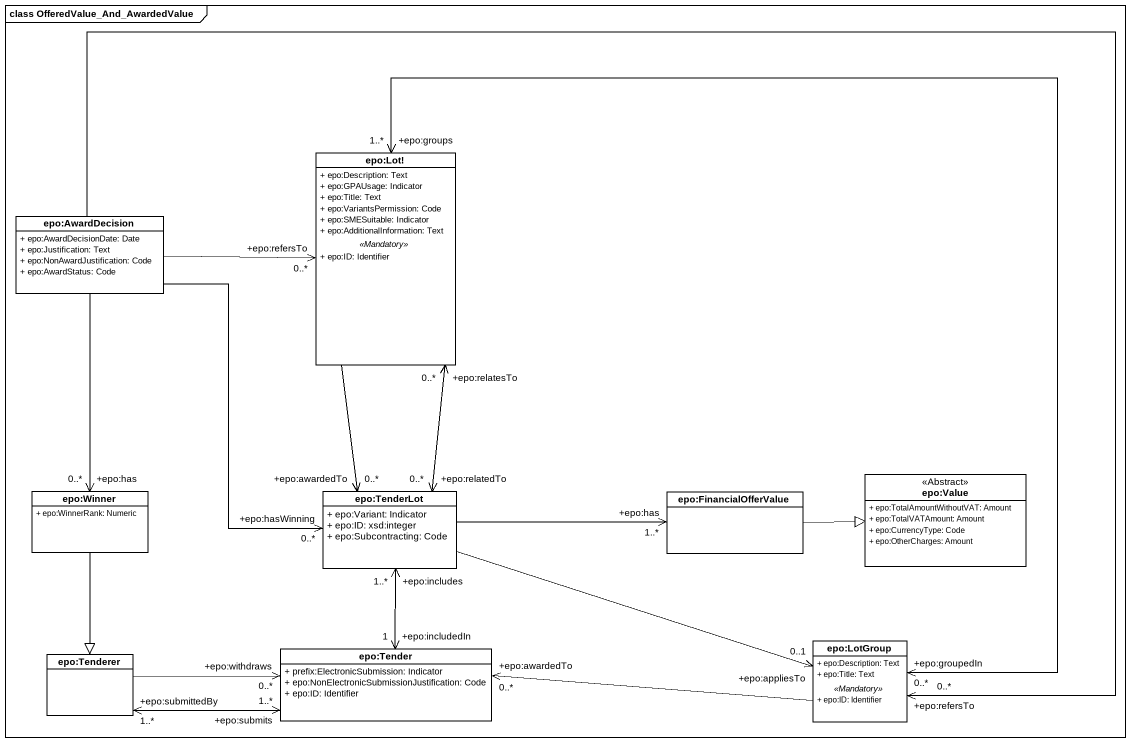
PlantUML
@startuml
mainframe class OfferedValue_And_AwardedValue
hide circle
hide empty members
skinparam classAttributeIconSize 0
class "epo:Lot!" as epo_Lot {
  + epo:Description: Text
  + epo:GPAUsage: Indicator
  + epo:Title: Text
  + epo:VariantsPermission: Code
  + epo:SMESuitable: Indicator
  + epo:AdditionalInformation: Text
  .. <<Mandatory>> ..
  + epo:ID: Identifier
}
class "epo:AwardDecision" as epo_AwardDecision {
  + epo:AwardDecisionDate: Date
  + epo:Justification: Text
  + epo:NonAwardJustification: Code
  + epo:AwardStatus: Code
}
class "epo:Value" as epo_Value <<Abstract>> {
  + epo:TotalAmountWithoutVAT: Amount
  + epo:TotalVATAmount: Amount
  + epo:CurrencyType: Code
  + epo:OtherCharges: Amount
}
class "epo:Winner" as epo_Winner {
  + epo:WinnerRank: Numeric
}
class "epo:TenderLot" as epo_TenderLot {
  + epo:Variant: Indicator
  + epo:ID: xsd:integer
  + epo:Subcontracting: Code
}
class "epo:FinancialOfferValue" as epo_FinancialOfferValue
class "epo:LotGroup" as epo_LotGroup {
  + epo:Description: Text
  + epo:Title: Text
  .. <<Mandatory>> ..
  + epo:ID: Identifier
}
class "epo:Tenderer" as epo_Tenderer
class "epo:Tender" as epo_Tender {
  + prefix:ElectronicSubmission: Indicator
  + epo:NonElectronicSubmissionJustification: Code
  + epo:ID: Identifier
}
epo_Lot --> "+epo:awardedTo\n0..*" epo_TenderLot
epo_Lot "+epo:groups\n1..*" <--> "+epo:groupedIn\n0..*" epo_LotGroup
epo_AwardDecision -right-> "+epo:refersTo\n0..*" epo_Lot
epo_AwardDecision --> "+epo:has\n0..*" epo_Winner
epo_AwardDecision --> "+epo:hasWinning\n0..*" epo_TenderLot
epo_AwardDecision -right-> "+epo:refersTo\n0..*" epo_LotGroup
epo_Winner --|> epo_Tenderer
epo_TenderLot "+epo:relatedTo\n0..*" <-up-> "+epo:relatesTo\n0..*" epo_Lot
epo_TenderLot -right-> "+epo:has\n1..*" epo_FinancialOfferValue
epo_TenderLot -right-> "+epo:appliesTo\n0..1" epo_LotGroup
epo_FinancialOfferValue -right-|> epo_Value
epo_LotGroup -left-> "+epo:awardedTo\n0..*" epo_Tender
epo_Tenderer -right-> "+epo:withdraws\n0..*" epo_Tender
epo_Tenderer "+epo:submittedBy\n1..*" <-right-> "+epo:submits\n1..*" epo_Tender
epo_Tender "+epo:includedIn\n1" <-up-> "+epo:includes\n1..*" epo_TenderLot
@enduml
